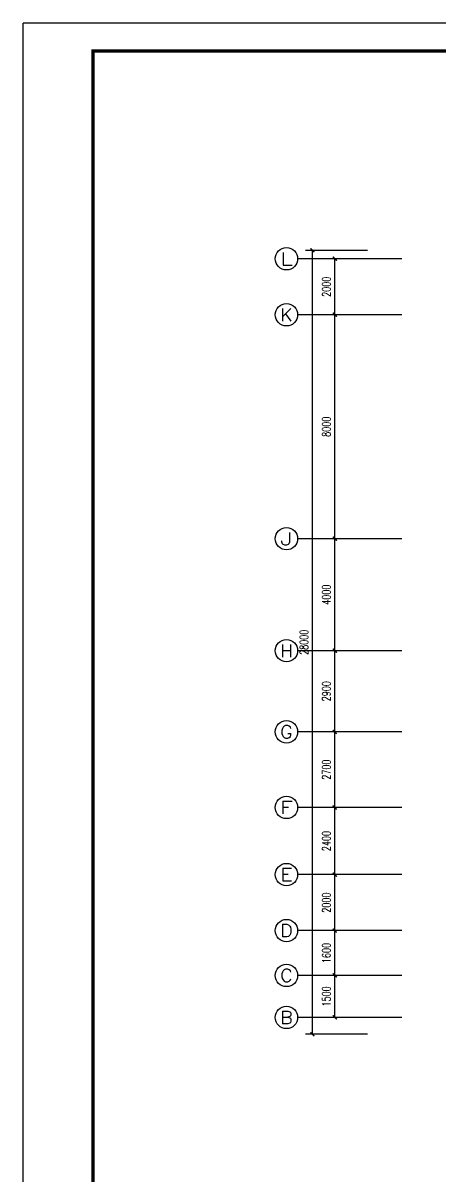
# Model space of a CAD drawing. Extents: x 190999 to 918899, y -200814 to 215286.
# Drawn here: x 190999 to 205863, y -53460 to -12314 of the extents above; entities that cross this region are included whole.
import ezdxf
from ezdxf.enums import TextEntityAlignment as Align

# ---------------------------------------------------------------- set-up
doc = ezdxf.new("R2010")
doc.units = 0
doc.header["$LTSCALE"] = 1000
doc.header["$MEASUREMENT"] = 0
doc.layers.get('Defpoints').update_dxf_attribs({"color": 1})
for name, color, linetype in [('AXIS', 3, 'Continuous'), ('AXIS_TEXT', 7, 'Continuous'), ('图框', 189, 'Continuous')]:
    doc.layers.add(name, color=color, linetype=linetype)
doc.styles.add('_TCH_AXIS', font='COMPLEX', dxfattribs={"bigfont": 'GBCBIG'})
doc.styles.add('COMPLEX', font='COMPLEX')
doc.styles.add('DIM_FONT', font='SIMPLEX', dxfattribs={"width": 0.7, "bigfont": 'GBCBIG'})
doc.dimstyles.new('DIMN', dxfattribs={"dimtxt": 300, "dimasz": 100, "dimexe": 250, "dimexo": 300, "dimgap": 150, "dimtad": 1, "dimdec": 0, "dimzin": 0, "dimdsep": 46, "dimtxsty": 'DIM_FONT', "dimblk": 'ARCHTICK', "dimcen": 0.09, "dimclrt": 7, "dimazin": 2, "dimtfac": 1, "dimtdec": 0, "dimtix": 1, "dimtmove": 2, "dimatfit": 3, "dimfxl": 0, "dimtolj": 1, "dimtzin": 0, "dimarcsym": 0})

# ---------------------------------------------------------------- blocks, each defined once
blk = doc.blocks.new('TJAD_TK_A0')
at = {"layer": '图框'}
for p in [(2162, 399.3), (973, -441.7)]:
    blk.add_line(p, (973, 399.3), dxfattribs=at)
at = {"layer": '图框', "const_width": 1.2}
blk.add_lwpolyline([(2152, -431.7), (2152, 389.3), (998, 389.3), (998, -431.7)], close=True, dxfattribs=at)
blk = doc.blocks.new('_ArchTick')
at = {"const_width": 0.5}
blk.add_lwpolyline([(-0.7, -0.7), (0.7, 0.7)], dxfattribs=at)
blk = doc.blocks.new('*D1376')
at = {"layer": 'AXIS', "color": 0, "lineweight": -2}
for p, q in [((202933, -20733), (201889, -20733)), ((202139, -22733), (202139, -20733)), ((202933, -22733), (201889, -22733))]:
    blk.add_line(p, q, dxfattribs=at)
at = {"layer": 'Defpoints', "color": 0}
for p in [(202139, -20733), (203233, -20733), (203233, -22733)]:
    blk.add_point(p, dxfattribs=at)
at = {"layer": 'AXIS', "color": 0, "lineweight": -2, "xscale": 100, "yscale": 100, "zscale": 100}
for p, rotation in [((202139, -20733), 90), ((202139, -22733), 270)]:
    blk.add_blockref('_ArchTick', p, dxfattribs=dict(at, rotation=rotation))
at = {"layer": 'AXIS', "color": 7, "insert": (201839, -21733), "char_height": 300, "attachment_point": 5, "rotation": 90, "style": 'DIM_FONT'}
blk.add_mtext('\\A1;2000', dxfattribs=at)
blk = doc.blocks.new('*D1377')
at = {"layer": 'AXIS', "color": 0, "lineweight": -2}
for p, q in [((202933, -22733), (201889, -22733)), ((202139, -30733), (202139, -22733)), ((202933, -30733), (201889, -30733))]:
    blk.add_line(p, q, dxfattribs=at)
at = {"layer": 'Defpoints', "color": 0}
for p in [(202139, -22733), (203233, -22733), (203233, -30733)]:
    blk.add_point(p, dxfattribs=at)
at = {"layer": 'AXIS', "color": 0, "lineweight": -2, "xscale": 100, "yscale": 100, "zscale": 100}
for p, rotation in [((202139, -22733), 90), ((202139, -30733), 270)]:
    blk.add_blockref('_ArchTick', p, dxfattribs=dict(at, rotation=rotation))
at = {"layer": 'AXIS', "color": 7, "insert": (201839, -26733), "char_height": 300, "attachment_point": 5, "rotation": 90, "style": 'DIM_FONT'}
blk.add_mtext('\\A1;8000', dxfattribs=at)
blk = doc.blocks.new('*D1378')
at = {"layer": 'AXIS', "color": 0, "lineweight": -2}
for p, q in [((202933, -30733), (201889, -30733)), ((202139, -34733), (202139, -30733)), ((202933, -34733), (201889, -34733))]:
    blk.add_line(p, q, dxfattribs=at)
at = {"layer": 'Defpoints', "color": 0}
for p in [(202139, -30733), (203233, -30733), (203233, -34733)]:
    blk.add_point(p, dxfattribs=at)
at = {"layer": 'AXIS', "color": 0, "lineweight": -2, "xscale": 100, "yscale": 100, "zscale": 100}
for p, rotation in [((202139, -30733), 90), ((202139, -34733), 270)]:
    blk.add_blockref('_ArchTick', p, dxfattribs=dict(at, rotation=rotation))
at = {"layer": 'AXIS', "color": 7, "insert": (201839, -32733), "char_height": 300, "attachment_point": 5, "rotation": 90, "style": 'DIM_FONT'}
blk.add_mtext('\\A1;4000', dxfattribs=at)
blk = doc.blocks.new('*D1379')
at = {"layer": 'AXIS', "color": 0, "lineweight": -2}
for p, q in [((202933, -34733), (201889, -34733)), ((202139, -37633), (202139, -34733)), ((202933, -37633), (201889, -37633))]:
    blk.add_line(p, q, dxfattribs=at)
at = {"layer": 'Defpoints', "color": 0}
for p in [(202139, -34733), (203233, -34733), (203233, -37633)]:
    blk.add_point(p, dxfattribs=at)
at = {"layer": 'AXIS', "color": 0, "lineweight": -2, "xscale": 100, "yscale": 100, "zscale": 100}
for p, rotation in [((202139, -34733), 90), ((202139, -37633), 270)]:
    blk.add_blockref('_ArchTick', p, dxfattribs=dict(at, rotation=rotation))
at = {"layer": 'AXIS', "color": 7, "insert": (201839, -36183), "char_height": 300, "attachment_point": 5, "rotation": 90, "style": 'DIM_FONT'}
blk.add_mtext('\\A1;2900', dxfattribs=at)
blk = doc.blocks.new('*D1380')
at = {"layer": 'AXIS', "color": 0, "lineweight": -2}
for p, q in [((202933, -37633), (201889, -37633)), ((202139, -40333), (202139, -37633)), ((202933, -40333), (201889, -40333))]:
    blk.add_line(p, q, dxfattribs=at)
at = {"layer": 'Defpoints', "color": 0}
for p in [(202139, -37633), (203233, -37633), (203233, -40333)]:
    blk.add_point(p, dxfattribs=at)
at = {"layer": 'AXIS', "color": 0, "lineweight": -2, "xscale": 100, "yscale": 100, "zscale": 100}
for p, rotation in [((202139, -37633), 90), ((202139, -40333), 270)]:
    blk.add_blockref('_ArchTick', p, dxfattribs=dict(at, rotation=rotation))
at = {"layer": 'AXIS', "color": 7, "insert": (201839, -38983), "char_height": 300, "attachment_point": 5, "rotation": 90, "style": 'DIM_FONT'}
blk.add_mtext('\\A1;2700', dxfattribs=at)
blk = doc.blocks.new('*D1381')
at = {"layer": 'AXIS', "color": 0, "lineweight": -2}
for p, q in [((202933, -40333), (201889, -40333)), ((202139, -42733), (202139, -40333)), ((202933, -42733), (201889, -42733))]:
    blk.add_line(p, q, dxfattribs=at)
at = {"layer": 'Defpoints', "color": 0}
for p in [(202139, -40333), (203233, -40333), (203233, -42733)]:
    blk.add_point(p, dxfattribs=at)
at = {"layer": 'AXIS', "color": 0, "lineweight": -2, "xscale": 100, "yscale": 100, "zscale": 100}
for p, rotation in [((202139, -40333), 90), ((202139, -42733), 270)]:
    blk.add_blockref('_ArchTick', p, dxfattribs=dict(at, rotation=rotation))
at = {"layer": 'AXIS', "color": 7, "insert": (201839, -41533), "char_height": 300, "attachment_point": 5, "rotation": 90, "style": 'DIM_FONT'}
blk.add_mtext('\\A1;2400', dxfattribs=at)
blk = doc.blocks.new('*D1382')
at = {"layer": 'AXIS', "color": 0, "lineweight": -2}
for p, q in [((202933, -42733), (201889, -42733)), ((202139, -44733), (202139, -42733)), ((202933, -44733), (201889, -44733))]:
    blk.add_line(p, q, dxfattribs=at)
at = {"layer": 'Defpoints', "color": 0}
for p in [(202139, -42733), (203233, -42733), (203233, -44733)]:
    blk.add_point(p, dxfattribs=at)
at = {"layer": 'AXIS', "color": 0, "lineweight": -2, "xscale": 100, "yscale": 100, "zscale": 100}
for p, rotation in [((202139, -42733), 90), ((202139, -44733), 270)]:
    blk.add_blockref('_ArchTick', p, dxfattribs=dict(at, rotation=rotation))
at = {"layer": 'AXIS', "color": 7, "insert": (201839, -43733), "char_height": 300, "attachment_point": 5, "rotation": 90, "style": 'DIM_FONT'}
blk.add_mtext('\\A1;2000', dxfattribs=at)
blk = doc.blocks.new('*D1383')
at = {"layer": 'AXIS', "color": 0, "lineweight": -2}
for p, q in [((202933, -44733), (201889, -44733)), ((202139, -46333), (202139, -44733)), ((202933, -46333), (201889, -46333))]:
    blk.add_line(p, q, dxfattribs=at)
at = {"layer": 'Defpoints', "color": 0}
for p in [(202139, -44733), (203233, -44733), (203233, -46333)]:
    blk.add_point(p, dxfattribs=at)
at = {"layer": 'AXIS', "color": 0, "lineweight": -2, "xscale": 100, "yscale": 100, "zscale": 100}
for p, rotation in [((202139, -44733), 90), ((202139, -46333), 270)]:
    blk.add_blockref('_ArchTick', p, dxfattribs=dict(at, rotation=rotation))
at = {"layer": 'AXIS', "color": 7, "insert": (201839, -45533), "char_height": 300, "attachment_point": 5, "rotation": 90, "style": 'DIM_FONT'}
blk.add_mtext('\\A1;1600', dxfattribs=at)
blk = doc.blocks.new('*D1384')
at = {"layer": 'AXIS', "color": 0, "lineweight": -2}
for p, q in [((202933, -46333), (201889, -46333)), ((202139, -47833), (202139, -46333)), ((202933, -47833), (201889, -47833))]:
    blk.add_line(p, q, dxfattribs=at)
at = {"layer": 'Defpoints', "color": 0}
for p in [(202139, -46333), (203233, -46333), (203233, -47833)]:
    blk.add_point(p, dxfattribs=at)
at = {"layer": 'AXIS', "color": 0, "lineweight": -2, "xscale": 100, "yscale": 100, "zscale": 100}
for p, rotation in [((202139, -46333), 90), ((202139, -47833), 270)]:
    blk.add_blockref('_ArchTick', p, dxfattribs=dict(at, rotation=rotation))
at = {"layer": 'AXIS', "color": 7, "insert": (201839, -47083), "char_height": 300, "attachment_point": 5, "rotation": 90, "style": 'DIM_FONT'}
blk.add_mtext('\\A1;1500', dxfattribs=at)
blk = doc.blocks.new('*D1385')
at = {"layer": 'AXIS', "color": 0, "lineweight": -2}
for p, q in [((203311, -20433), (201089, -20433)), ((201339, -48433), (201339, -20433)), ((203311, -48433), (201089, -48433))]:
    blk.add_line(p, q, dxfattribs=at)
at = {"layer": 'Defpoints', "color": 0}
for p in [(201339, -20433), (203611, -20433), (203611, -48433)]:
    blk.add_point(p, dxfattribs=at)
at = {"layer": 'AXIS', "color": 0, "lineweight": -2, "xscale": 100, "yscale": 100, "zscale": 100}
for p, rotation in [((201339, -20433), 90), ((201339, -48433), 270)]:
    blk.add_blockref('_ArchTick', p, dxfattribs=dict(at, rotation=rotation))
at = {"layer": 'AXIS', "color": 7, "insert": (201039, -34433), "char_height": 300, "attachment_point": 5, "rotation": 90, "style": 'DIM_FONT'}
blk.add_mtext('\\A1;28000', dxfattribs=at)
blk = doc.blocks.new('_AXISO')
blk.add_circle((0, 0), 0.5)
at = {"layer": 'AXIS_TEXT', "style": 'COMPLEX', "width": 1.041667}
blk.add_attdef('A', text='', height=0.56, dxfattribs=at).set_placement((-0.25, -0.28), (0.25, -0.28), align=Align.FIT)

msp = doc.modelspace()

# ---------------------------------------------------------------- linework, layer by layer
at = {"layer": 'AXIS'}
for p, q in [((204533.1, -20732.6), (200811.6, -20732.6)), ((204533.1, -22732.6), (200811.6, -22732.6)), ((204533.1, -30732.6), (200811.6, -30732.6)), ((204533.1, -34732.6), (200811.6, -34732.6)), ((204533.1, -37632.6), (200811.6, -37632.6)), ((204533.1, -40332.6), (200811.6, -40332.6)), ((204533.1, -42732.6), (200811.6, -42732.6)), ((204533.1, -44732.6), (200811.6, -44732.6)), ((204533.1, -46332.6), (200811.6, -46332.6)), ((204533.1, -47832.6), (200811.6, -47832.6))]:
    msp.add_line(p, q, dxfattribs=at)

# ---------------------------------------------------------------- block references
ref = msp.add_blockref('_AXISO', (200411.6, -20732.6), dxfattribs=dict(at, xscale=800, yscale=800, zscale=800))
ref.add_attrib('A', 'L', dxfattribs={"layer": 'AXIS_TEXT', "height": 452.5, "style": '_TCH_AXIS', "width": 1.4}).set_placement((200185.4, -20958.9), (200637.9, -20958.9), align=Align.FIT)
ref = msp.add_blockref('_AXISO', (200411.6, -22732.6), dxfattribs=dict(at, xscale=800, yscale=800, zscale=800))
ref.add_attrib('A', 'K', dxfattribs={"layer": 'AXIS_TEXT', "height": 452.5, "style": '_TCH_AXIS', "width": 1.105263}).set_placement((200185.4, -22958.9), (200637.9, -22958.9), align=Align.FIT)
ref = msp.add_blockref('_AXISO', (200411.6, -30732.6), dxfattribs=dict(at, xscale=800, yscale=800, zscale=800))
ref.add_attrib('A', 'J', dxfattribs={"layer": 'AXIS_TEXT', "height": 452.5, "style": '_TCH_AXIS', "width": 1.909091}).set_placement((200185.4, -30958.9), (200637.9, -30958.9), align=Align.FIT)
ref = msp.add_blockref('_AXISO', (200411.6, -34732.6), dxfattribs=dict(at, xscale=800, yscale=800, zscale=800))
ref.add_attrib('A', 'H', dxfattribs={"layer": 'AXIS_TEXT', "height": 452.5, "style": '_TCH_AXIS', "width": 1.05}).set_placement((200185.4, -34958.9), (200637.9, -34958.9), align=Align.FIT)
ref = msp.add_blockref('_AXISO', (200411.6, -37632.6), dxfattribs=dict(at, xscale=800, yscale=800, zscale=800))
ref.add_attrib('A', 'G', dxfattribs={"layer": 'AXIS_TEXT', "height": 452.5, "style": '_TCH_AXIS', "width": 1.166667}).set_placement((200185.4, -37858.9), (200637.9, -37858.9), align=Align.FIT)
ref = msp.add_blockref('_AXISO', (200411.6, -40332.6), dxfattribs=dict(at, xscale=800, yscale=800, zscale=800))
ref.add_attrib('A', 'F', dxfattribs={"layer": 'AXIS_TEXT', "height": 452.5, "style": '_TCH_AXIS', "width": 1.3125}).set_placement((200185.4, -40558.9), (200637.9, -40558.9), align=Align.FIT)
ref = msp.add_blockref('_AXISO', (200411.6, -42732.6), dxfattribs=dict(at, xscale=800, yscale=800, zscale=800))
ref.add_attrib('A', 'E', dxfattribs={"layer": 'AXIS_TEXT', "height": 452.5, "style": '_TCH_AXIS', "width": 1.3125}).set_placement((200185.4, -42958.9), (200637.9, -42958.9), align=Align.FIT)
ref = msp.add_blockref('_AXISO', (200411.6, -44732.6), dxfattribs=dict(at, xscale=800, yscale=800, zscale=800))
ref.add_attrib('A', 'D', dxfattribs={"layer": 'AXIS_TEXT', "height": 452.5, "style": '_TCH_AXIS', "width": 1.235294}).set_placement((200185.4, -44958.9), (200637.9, -44958.9), align=Align.FIT)
ref = msp.add_blockref('_AXISO', (200411.6, -46332.6), dxfattribs=dict(at, xscale=800, yscale=800, zscale=800))
ref.add_attrib('A', 'C', dxfattribs={"layer": 'AXIS_TEXT', "height": 452.5, "style": '_TCH_AXIS', "width": 1.4}).set_placement((200185.4, -46558.9), (200637.9, -46558.9), align=Align.FIT)
ref = msp.add_blockref('_AXISO', (200411.6, -47832.6), dxfattribs=dict(at, xscale=800, yscale=800, zscale=800))
ref.add_attrib('A', 'B', dxfattribs={"layer": 'AXIS_TEXT', "height": 452.5, "style": '_TCH_AXIS', "width": 1.235294}).set_placement((200185.4, -48058.9), (200637.9, -48058.9), align=Align.FIT)
at = {"layer": '图框', "xscale": 100, "yscale": 100, "zscale": 100}
msp.add_blockref('TJAD_TK_A0', (93698.6, -52243.2), dxfattribs=at)

# ---------------------------------------------------------------- dimensions: what is measured, and where the dimension line sits
at = {"layer": 'AXIS'}
for p1, p2, distance, picture, middle in [((203610.9, -48432.6), (203610.9, -20432.6), 2272.2, '*D1385', (201038.7, -34432.6)), ((203233.1, -22732.6), (203233.1, -20732.6), 1094.4, '*D1376', (201838.7, -21732.6)), ((203233.1, -30732.6), (203233.1, -22732.6), 1094.4, '*D1377', (201838.7, -26732.6)), ((203233.1, -34732.6), (203233.1, -30732.6), 1094.4, '*D1378', (201838.7, -32732.6)), ((203233.1, -37632.6), (203233.1, -34732.6), 1094.4, '*D1379', (201838.7, -36182.6)), ((203233.1, -40332.6), (203233.1, -37632.6), 1094.4, '*D1380', (201838.7, -38982.6)), ((203233.1, -42732.6), (203233.1, -40332.6), 1094.4, '*D1381', (201838.7, -41532.6)), ((203233.1, -44732.6), (203233.1, -42732.6), 1094.4, '*D1382', (201838.7, -43732.6)), ((203233.1, -46332.6), (203233.1, -44732.6), 1094.4, '*D1383', (201838.7, -45532.6)), ((203233.1, -47832.6), (203233.1, -46332.6), 1094.4, '*D1384', (201838.7, -47082.6))]:
    dim = msp.add_aligned_dim(p1=p1, p2=p2, distance=distance, dimstyle='DIMN', dxfattribs=at)
    dim.commit()
    dim.dimension.update_dxf_attribs({"geometry": picture, "text_midpoint": middle})

doc.saveas('drawing.dxf')
